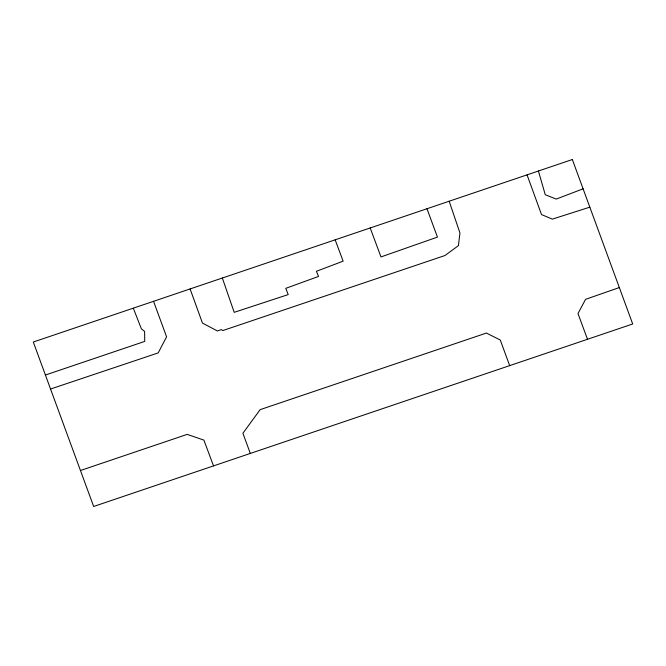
<?xml version="1.0" encoding="UTF-8"?>
<svg xmlns="http://www.w3.org/2000/svg" width="666" height="666" viewBox="0 0 666 666"><rect width="100%" height="100%" fill="white"/><g stroke="black" fill="none" stroke-linecap="round" stroke-linejoin="round"><path stroke-width="1" d="M583.1 188.819L556.227 199.076L545.271 194.747L538.411 171.012M619.33 287.554L585.572 299.334L577.988 313.553L587.504 339.277M45.413 375.033L144.73 341.408L144.614 331.418L141.392 328.854L133.3 308.167M80.453 470.512L187.179 434.382L203.871 440.093L213.528 465.892M50.549 389.019L158.158 352.922L166.583 336.838L153.546 301.315M589.826 207.159L552.364 219.131L541.525 214.585L527.047 174.858M335.156 239.827L343.132 261.164L316.375 271.312L318.556 276.432L285.756 288.345L288.203 294.597L234.199 312.337L222.344 278.022M370.196 227.963L380.977 256.926L437.445 237.096L426.973 208.741M509.673 365.626L500.274 340.026L486.413 333.05L260.131 409.657L242.907 433.25L250.316 453.438M190.093 288.936L202.464 323.068L217.374 330.96L221.378 329.603L222.76 330.586L444.971 255.519L458.433 245.629L459.94 232.992L449.175 201.224M572.344 159.524L33.3 342.024L93.656 506.476L632.7 323.976L572.344 159.524"/></g></svg>
